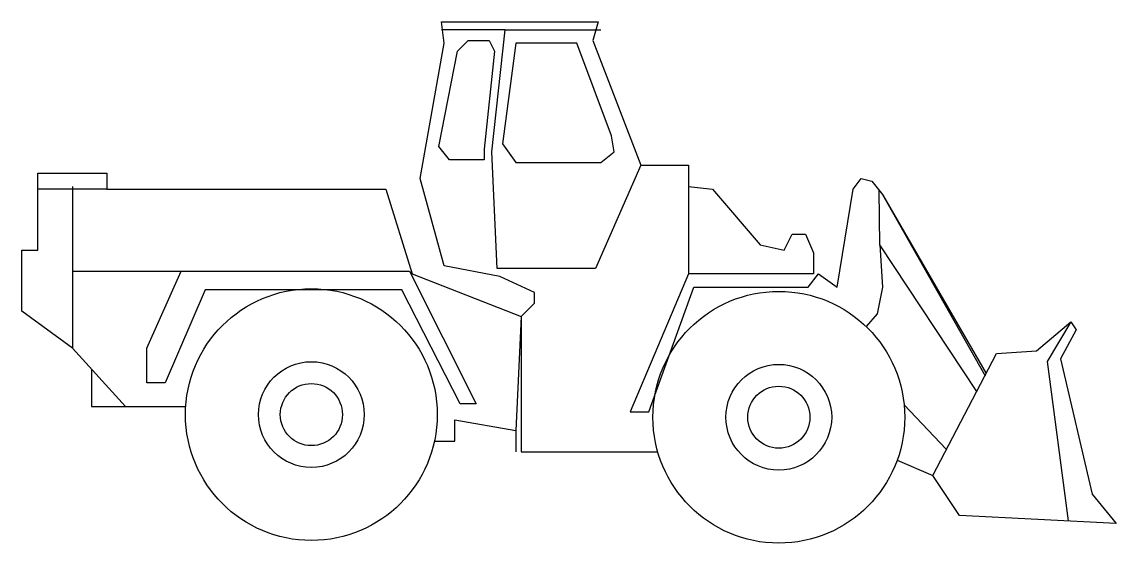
# Model space of a CAD drawing. Extents: x 506 to 841, y 15 to 175.
import ezdxf

# ---------------------------------------------------------------- set-up
doc = ezdxf.new("R2010")
doc.units = 0
doc.layers.get('0').update_dxf_attribs({"linetype": 'CONTINUOUS'})

msp = doc.modelspace()

# ---------------------------------------------------------------- linework, layer by layer
at = {"color": 0}
for points in [[(659.062239, 84.517107), (663.133037, 88.584376), (663.133037, 91.838191), (652.548962, 96.718914), (635.451609, 99.972729), (628.124172, 126.816703), (635.451609, 168.302846), (634.637449, 174.810475), (682.672868, 174.810475), (681.04455, 169.116299), (695.699422, 130.883972), (710.354296, 130.883972), (710.354296, 97.532367), (692.442784, 55.232771), (698.141902, 55.232771), (711.982616, 93.465098), (746.991481, 93.465098), (750.24812, 97.532367), (755.947237, 93.465098), (760.832195, 123.562888), (763.274674, 126.816703), (766.531312, 126.003249), (769.787951, 121.93598), (801.627742, 67.059961)], [(654.17728, 172.370114), (634.637449, 172.370114)], [(695.699422, 130.883972), (681.858708, 99.159275), (651.734802, 99.159275), (650.106482, 134.95124), (654.17728, 172.370114), (683.487028, 172.370114)], [(639.522406, 165.862484), (642.779046, 169.116299), (649.292323, 169.116299), (650.920642, 165.862484), (647.664003, 135.764694), (647.664003, 132.510879), (637.079928, 132.510879), (633.823289, 136.578149), (639.522406, 165.862484)], [(653.363121, 137.391602), (657.433919, 131.697426), (683.487028, 131.697426), (687.557827, 134.95124), (686.743667, 139.831964), (676.159591, 168.302846), (657.433919, 168.302846), (653.363121, 137.391602)], [(521.469257, 74.755662), (506.000224, 86.144015), (506.000224, 104.853451), (510.885181, 104.853451), (510.885181, 128.443611), (532.053332, 128.443611), (532.053332, 123.562888), (617.540096, 123.562888), (625.681692, 97.532367), (659.062239, 84.517107), (659.062239, 43.030965), (700.920672, 43.030965)], [(521.469257, 124.376342), (521.469257, 74.755662), (537.752449, 56.859679), (556.22869, 56.859679)], [(710.354296, 124.376342), (717.681733, 123.562888), (732.336607, 106.480358), (739.664044, 104.853451), (742.106523, 109.734174), (746.177321, 109.734174), (748.6198, 104.039997), (748.6198, 97.532367), (710.354296, 97.532367)], [(532.053332, 123.562888), (510.885181, 123.562888)], [(798.721892, 61.495244), (768.973792, 106.480358), (768.83378, 123.127659)], [(769.787951, 121.93598), (801.254481, 66.345165)], [(768.973792, 106.480358), (769.787951, 93.465098), (768.159632, 85.330561), (764.797593, 81.411583)], [(521.469257, 98.345821), (624.867533, 98.345821), (645.221525, 57.673133), (640.336566, 57.673133), (622.425054, 92.651644), (562.17724, 92.651644), (549.964845, 64.180762), (544.265728, 64.180762), (544.265728, 74.755662), (554.849803, 98.345821)], [(659.062239, 84.517107), (657.433919, 49.538594)], [(774.329501, 40.48651), (785.256985, 35.70988), (804.796816, 73.128754), (817.009211, 73.942208), (827.593287, 82.8902), (829.221605, 80.449838), (824.336648, 71.501847), (834.106564, 30.015704), (841.434001, 21.067712), (793.398582, 23.508074), (785.256985, 35.70988)], [(827.593287, 82.8902), (820.26585, 70.688393), (826.775634, 21.812407)], [(527.28985, 68.35856), (527.28985, 56.859679), (537.752449, 56.859679)], [(776.437006, 57.439552), (789.327783, 43.844418)], [(632.468749, 46.28478), (638.708247, 46.28478), (638.708247, 52.792409), (657.433919, 49.538594), (657.433919, 43.030965)]]:
    msp.add_lwpolyline(points, dxfattribs=at)
for centre, radius in [((594.743625, 54.419318), 38.592171), ((738.035724, 53.605864), 38.592171), ((594.743625, 54.419318), 16.209228), ((738.035724, 53.605864), 16.209228), ((594.743625, 54.419318), 9.522198), ((738.035724, 53.605864), 9.522198)]:
    msp.add_circle(centre, radius, dxfattribs=at)

doc.saveas('drawing.dxf')
